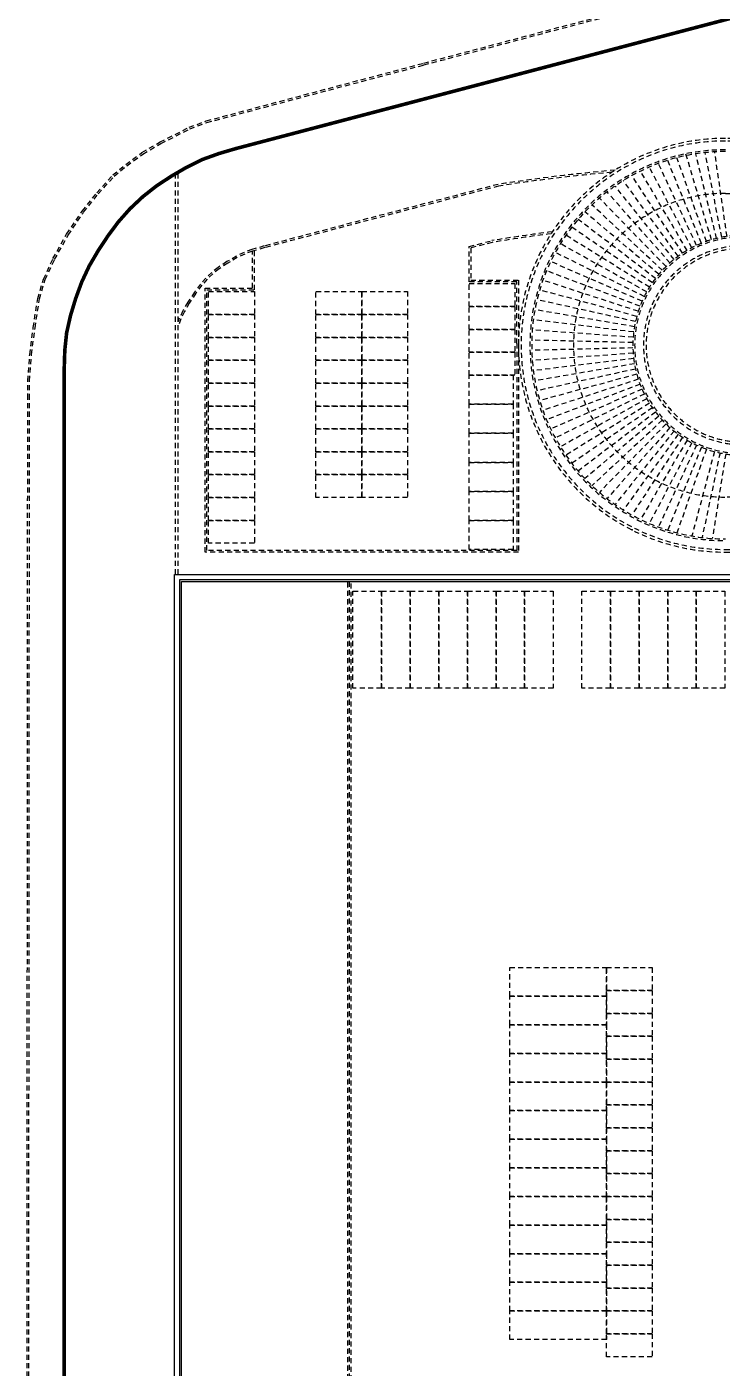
# Model space of a CAD drawing. Header units: millimetres. Extents: x -65167 to 413267, y -17142 to 66587.
# Drawn here: x 306317 to 307866, y 3305 to 6291 of the extents above; entities that cross this region are included whole.
import ezdxf

# ---------------------------------------------------------------- set-up
doc = ezdxf.new("R2010")
doc.units = ezdxf.units.MM
doc.header["$LTSCALE"] = 75
doc.header["$MEASUREMENT"] = 0
doc.header["$PDSIZE"] = -10
doc.linetypes.add('-HID', pattern=[2.5, 1.5, -1])
doc.layers.get('0').update_dxf_attribs({"linetype": 'CONTINUOUS'})
for name, color, linetype in [('ELE2', 3, 'CONTINUOUS'), ('ELE9', 9, 'CONTINUOUS'), ('LAND-2', 4, 'CONTINUOUS'), ('LAND-3', 9, 'CONTINUOUS'), ('트렌치', 9, 'CONTINUOUS')]:
    doc.layers.add(name, color=color, linetype=linetype)

# ---------------------------------------------------------------- blocks, each defined once
blk = doc.blocks.new('weee')
at = {"layer": 'ELE2', "color": 253, "ltscale": 0.1}
for points in [[(-1874.8, 47236.8), (-5072.1, 47236.8), (-5072.1, 48996.4)], [(-1874.8, 47248.5), (-5060.3, 47248.5), (-5060.3, 48996.4), (-5072.1, 48996.4)]]:
    blk.add_lwpolyline(points, dxfattribs=at)
at = {"layer": 'ELE9', "color": 253, "linetype": '-HID', "ltscale": 0.1}
for points in [[(-5463.2, 46910.1), (-5502.9, 46910.1), (-5561.7, 46914.6), (-5621.4, 46922.4), (-5686.2, 46932.3), (-5729.6, 46945.3), (-5775, 46966.3), (-5829.6, 46996.7), (-5880.5, 47031.4), (-5921.6, 47063.7), (-5961.5, 47099.7), (-5984.9, 47128.3), (-6011.3, 47164.5), (-6034.8, 47204.9), (-6067.4, 47269.5), (-6081.8, 47307.7), (-6210.4, 47792), (-6467.2, 48762.2)], [(-5463.1, 46914), (-5502.7, 46914), (-5561.3, 46918.5), (-5620.9, 46926.3), (-5685.4, 46936.2), (-5728.3, 46949), (-5773.2, 46969.8), (-5827.5, 47000.1), (-5878.2, 47034.6), (-5919.1, 47066.7), (-5958.7, 47102.4), (-5981.8, 47130.7), (-6008, 47166.6), (-6031.3, 47206.8), (-6063.8, 47271.1), (-6078.1, 47308.9), (-6206.3, 47792), (-6465.5, 48771)], [(-5824.6, 48467.1), (-6012.7, 48439.6)], [(-5822.6, 48455.4), (-6011.1, 48418.5)], [(-5820.1, 48443.8), (-6008.3, 48397.4)], [(-5342.5, 48451.5), (-5154.1, 48411.5)], [(-5340.2, 48464.1), (-5152, 48434.3)], [(-5817, 48432.4), (-6008.3, 48375.3)], [(-5813.3, 48421.1), (-5999.7, 48355.5)], [(-5351.1, 48421.1), (-5164.7, 48355.5)], [(-5345.5, 48439), (-5157.5, 48388.7)], [(-5809.1, 48410.1), (-5993.8, 48334.9)], [(-5804.4, 48399.2), (-5986.9, 48314.4)], [(-5799.1, 48388.6), (-5978.9, 48294.2)], [(-5365.2, 48388.6), (-5185.5, 48294.2)], [(-5360, 48399.2), (-5177.5, 48314.4)], [(-5355.3, 48410.1), (-5170.5, 48334.9)], [(-5793.4, 48378.2), (-5969.9, 48274.4)], [(-5787.1, 48368.2), (-5959.8, 48255.1)], [(-5780.4, 48358.4), (-5948.7, 48236.1)], [(-5384, 48358.4), (-5215.6, 48236.1)], [(-5377.2, 48368.2), (-5204.6, 48255.1)], [(-5371, 48378.2), (-5194.5, 48274.4)], [(-5773.2, 48349), (-5936.7, 48217.8)], [(-5765.6, 48340), (-5923.7, 48199.9)], [(-5757.5, 48331.3), (-5909.7, 48182.8)], [(-5749, 48323), (-5894.8, 48166.3)], [(-5415.3, 48323), (-5269.5, 48166.3)], [(-5406.9, 48331.3), (-5254.7, 48182.8)], [(-5398.8, 48340), (-5240.7, 48199.9)], [(-5391.2, 48349), (-5227.7, 48217.8)], [(-5740.2, 48315.2), (-5879.1, 48150.5)], [(-5730.9, 48307.8), (-5862.5, 48135.6)], [(-5721.4, 48300.8), (-5845.1, 48121.5)], [(-5711.5, 48294.3), (-5827, 48108.3)], [(-5452.9, 48294.3), (-5337.4, 48108.3)], [(-5443, 48300.8), (-5319.2, 48121.5)], [(-5433.4, 48307.8), (-5301.9, 48135.6)], [(-5424.2, 48315.2), (-5285.3, 48150.5)], [(-5701.2, 48288.3), (-5808.2, 48096)], [(-5690.8, 48282.8), (-5788.7, 48084.7)], [(-5680, 48277.8), (-5768.6, 48074.4)], [(-5669.1, 48273.4), (-5748, 48065.2)], [(-5657.9, 48269.4), (-5726.9, 48057.1)], [(-5646.5, 48266.1), (-5705.4, 48050)], [(-5635.1, 48263.2), (-5683.5, 48044.1)], [(-5529.3, 48263.2), (-5480.9, 48044.1)], [(-5517.8, 48266.1), (-5459, 48050)], [(-5506.5, 48269.4), (-5437.5, 48057.1)], [(-5495.3, 48273.4), (-5416.4, 48065.2)], [(-5484.3, 48277.8), (-5395.7, 48074.4)], [(-5473.6, 48282.8), (-5375.7, 48084.7)], [(-5463.1, 48288.3), (-5356.2, 48096)], [(-5623.4, 48260.9), (-5661.3, 48039.4)], [(-5611.7, 48259.2), (-5638.8, 48035.8)], [(-5599.9, 48258.1), (-5616.2, 48033.4)], [(-5588.1, 48257.5), (-5593.5, 48032.2)], [(-5576.3, 48257.5), (-5570.8, 48032.2)], [(-5564.4, 48258.1), (-5548.1, 48033.4)], [(-5552.7, 48259.2), (-5525.5, 48035.8)], [(-5540.9, 48260.9), (-5503.1, 48039.4)], [(-5586.1, 47998.7), (-5125.5, 47998.7), (-5125.5, 47308.8), (-5705.7, 47308.8), (-5705.7, 47414.7), (-5792.8, 47414.7)], [(-5586.1, 48002.7), (-5121.6, 48002.7), (-5121.6, 47304.9), (-5709.6, 47304.9), (-5709.6, 47410.7), (-5791.6, 47410.7)], [(-5940.4, 47957.4), (-5803.3, 47436.6), (-5795.2, 47409.1), (-5788.9, 47391.6), (-5780.6, 47374.7), (-5768.3, 47353.6), (-5755.6, 47334.3), (-5744.3, 47319.9), (-5731.8, 47306.7), (-5718.3, 47294.7), (-5700.3, 47281.3), (-5677.8, 47266.5), (-5658.9, 47255.4), (-5642.3, 47247.6), (-5635.4, 47245.1)], [(-5936.6, 47958.4), (-5799.5, 47437.7), (-5791.5, 47410.3), (-5785.3, 47393.1), (-5777.2, 47376.6), (-5764.9, 47355.7), (-5752.4, 47336.5), (-5741.4, 47322.5), (-5729.1, 47309.5), (-5715.8, 47297.7), (-5698, 47284.5), (-5675.7, 47269.8), (-5657, 47258.9), (-5640.8, 47251.2), (-5624.1, 47245.1)], [(-5072.1, 47245.1), (-5966.9, 47245.1)], [(-5072.1, 47239.2), (-5963.5, 47239.2)]]:
    blk.add_lwpolyline(points, dxfattribs=at)
for points in [[(-5069.6, 49315.9), (-5582.2, 49315.9, 0.414214), (-6042.8, 48855.3), (-6042.8, 48463.3, 1), (-5121.6, 48463.3), (-5121.6, 48954.2)], [(-5366.6, 49310), (-5582.2, 49310, 0.414214), (-6036.9, 48855.3), (-6036.9, 48463.3, 1), (-5127.5, 48463.3), (-5127.5, 48954.2)], [(-5244.1, 48816.1), (-5244.1, 48463.3, -1), (-5920.3, 48463.3), (-5920.3, 48835.7, -0.414214), (-5582.2, 49173.8)], [(-5803.7, 48502.5, 1), (-5360.7, 48502.5), (-5360.7, 48816.1, 1), (-5803.7, 48816.1), (-5803.7, 48502.5)], [(-5797.8, 48502.5, 1), (-5366.6, 48502.5), (-5366.6, 48816.1, 1), (-5797.8, 48816.1), (-5797.8, 48502.5)], [(-5940.4, 47957.6, -0.017012), (-5971.9, 48217.7, -0.017012)], [(-5936.6, 47958.4, -0.016514), (-5967.3, 48210.6, -0.016514)], [(-5586.1, 47998.7), (-5723.3, 47998.7), (-5723.3, 47892.9), (-5801.8, 47892.9), (-5815.1, 47943.3, -0.009125), (-5834.8, 48078.1, -0.009125)], [(-5830.4, 48075.3, 0.008891), (-5811.2, 47944.2), (-5798.8, 47896.8), (-5727.2, 47896.8), (-5727.2, 48002.7), (-5586.1, 48002.7)]]:
    blk.add_lwpolyline(points, format="xyb", dxfattribs=at)
for points in [[(-5034.4, 48398.6), (-5034.4, 48462.3), (-4818.8, 48462.3), (-4818.8, 48398.6)], [(-5034.4, 48334.9), (-5034.4, 48398.6), (-4818.8, 48398.6), (-4818.8, 48334.9)], [(-5034.4, 48271.2), (-5034.4, 48334.9), (-4818.8, 48334.9), (-4818.8, 48271.2)], [(-4196.5, 48300.6), (-4145.5, 48300.6), (-4145.5, 48198.7), (-4196.5, 48198.7)], [(-4145.5, 48300.6), (-4094.5, 48300.6), (-4094.5, 48198.7), (-4145.5, 48198.7)], [(-4094.5, 48300.6), (-4043.6, 48300.6), (-4043.6, 48198.7), (-4094.5, 48198.7)], [(-4043.6, 48300.6), (-3992.6, 48300.6), (-3992.6, 48198.7), (-4043.6, 48198.7)], [(-3992.6, 48300.6), (-3941.7, 48300.6), (-3941.7, 48198.7), (-3992.6, 48198.7)], [(-3941.7, 48300.6), (-3890.7, 48300.6), (-3890.7, 48198.7), (-3941.7, 48198.7)], [(-3890.7, 48300.6), (-3839.7, 48300.6), (-3839.7, 48198.7), (-3890.7, 48198.7)], [(-3839.7, 48300.6), (-3788.8, 48300.6), (-3788.8, 48198.7), (-3839.7, 48198.7)], [(-3788.8, 48300.6), (-3737.8, 48300.6), (-3737.8, 48198.7), (-3788.8, 48198.7)], [(-3737.8, 48300.6), (-3686.9, 48300.6), (-3686.9, 48198.7), (-3737.8, 48198.7)], [(-3686.9, 48300.6), (-3635.9, 48300.6), (-3635.9, 48198.7), (-3686.9, 48198.7)], [(-3635.9, 48300.6), (-3584.9, 48300.6), (-3584.9, 48198.7), (-3635.9, 48198.7)], [(-3584.9, 48300.6), (-3534, 48300.6), (-3534, 48198.7), (-3584.9, 48198.7)], [(-3534, 48300.6), (-3483, 48300.6), (-3483, 48198.7), (-3534, 48198.7)], [(-3483, 48300.6), (-3432.1, 48300.6), (-3432.1, 48198.7), (-3483, 48198.7)], [(-3432.1, 48300.6), (-3381.1, 48300.6), (-3381.1, 48198.7), (-3432.1, 48198.7)], [(-3381.1, 48300.6), (-3330.1, 48300.6), (-3330.1, 48198.7), (-3381.1, 48198.7)], [(-5034.4, 48207.5), (-5034.4, 48271.2), (-4818.8, 48271.2), (-4818.8, 48207.5)], [(-5034.4, 48143.8), (-5034.4, 48207.5), (-4818.8, 48207.5), (-4818.8, 48143.8)], [(-4196.5, 48198.7), (-4132.8, 48198.7), (-4132.8, 47983.1), (-4196.5, 47983.1)], [(-4132.8, 48198.7), (-4069.1, 48198.7), (-4069.1, 47983.1), (-4132.8, 47983.1)], [(-4069.1, 48198.7), (-4005.4, 48198.7), (-4005.4, 47983.1), (-4069.1, 47983.1)], [(-4005.4, 48198.7), (-3941.7, 48198.7), (-3941.7, 47983.1), (-4005.4, 47983.1)], [(-3941.7, 48198.7), (-3878, 48198.7), (-3878, 47983.1), (-3941.7, 47983.1)], [(-3878, 48198.7), (-3814.3, 48198.7), (-3814.3, 47983.1), (-3878, 47983.1)], [(-3814.3, 48198.7), (-3750.6, 48198.7), (-3750.6, 47983.1), (-3814.3, 47983.1)], [(-3750.6, 48198.7), (-3686.9, 48198.7), (-3686.9, 47983.1), (-3750.6, 47983.1)], [(-3686.9, 48198.7), (-3623.2, 48198.7), (-3623.2, 47983.1), (-3686.9, 47983.1)], [(-3623.2, 48198.7), (-3559.5, 48198.7), (-3559.5, 47983.1), (-3623.2, 47983.1)], [(-3559.5, 48198.7), (-3495.8, 48198.7), (-3495.8, 47983.1), (-3559.5, 47983.1)], [(-3495.8, 48198.7), (-3432.1, 48198.7), (-3432.1, 47983.1), (-3495.8, 47983.1)], [(-3432.1, 48198.7), (-3368.4, 48198.7), (-3368.4, 47983.1), (-3432.1, 47983.1)], [(-5034.4, 48016.4), (-5034.4, 48080.1), (-4818.8, 48080.1), (-4818.8, 48016.4)], [(-5719.4, 47994.8), (-5668.4, 47994.8), (-5668.4, 47892.9), (-5719.4, 47892.9)], [(-5668.4, 47994.8), (-5617.5, 47994.8), (-5617.5, 47892.9), (-5668.4, 47892.9)], [(-5617.5, 47994.8), (-5566.5, 47994.8), (-5566.5, 47892.9), (-5617.5, 47892.9)], [(-5566.5, 47994.8), (-5515.5, 47994.8), (-5515.5, 47892.9), (-5566.5, 47892.9)], [(-5034.4, 47952.7), (-5034.4, 48016.4), (-4818.8, 48016.4), (-4818.8, 47952.7)], [(-5515.5, 47990.9), (-5450.9, 47990.9), (-5450.9, 47892.9), (-5515.5, 47892.9)], [(-5450.9, 47990.9), (-5386.2, 47990.9), (-5386.2, 47892.9), (-5450.9, 47892.9)], [(-5386.2, 47990.9), (-5321.5, 47990.9), (-5321.5, 47892.9), (-5386.2, 47892.9)], [(-5321.5, 47990.9), (-5256.8, 47990.9), (-5256.8, 47892.9), (-5321.5, 47892.9)], [(-5256.8, 47990.9), (-5192.1, 47990.9), (-5192.1, 47892.9), (-5256.8, 47892.9)], [(-5192.1, 47990.9), (-5127.5, 47990.9), (-5127.5, 47892.9), (-5192.1, 47892.9)], [(-5034.4, 47889), (-5034.4, 47952.7), (-4818.8, 47952.7), (-4818.8, 47889)], [(-5034.4, 47825.3), (-5034.4, 47889), (-4818.8, 47889), (-4818.8, 47825.3)], [(-5034.4, 47761.6), (-5034.4, 47825.3), (-4818.8, 47825.3), (-4818.8, 47761.6)], [(-5701.7, 47755.7), (-5650.8, 47755.7), (-5650.8, 47653.8), (-5701.7, 47653.8)], [(-5650.8, 47755.7), (-5599.8, 47755.7), (-5599.8, 47653.8), (-5650.8, 47653.8)], [(-5599.8, 47755.7), (-5548.9, 47755.7), (-5548.9, 47653.8), (-5599.8, 47653.8)], [(-5548.9, 47755.7), (-5497.9, 47755.7), (-5497.9, 47653.8), (-5548.9, 47653.8)], [(-5497.9, 47755.7), (-5446.9, 47755.7), (-5446.9, 47653.8), (-5497.9, 47653.8)], [(-5446.9, 47755.7), (-5396, 47755.7), (-5396, 47653.8), (-5446.9, 47653.8)], [(-5396, 47755.7), (-5345, 47755.7), (-5345, 47653.8), (-5396, 47653.8)], [(-5345, 47755.7), (-5294.1, 47755.7), (-5294.1, 47653.8), (-5345, 47653.8)], [(-5294.1, 47755.7), (-5243.1, 47755.7), (-5243.1, 47653.8), (-5294.1, 47653.8)], [(-5034.4, 47697.9), (-5034.4, 47761.6), (-4818.8, 47761.6), (-4818.8, 47697.9)], [(-5034.4, 47634.2), (-5034.4, 47697.9), (-4818.8, 47697.9), (-4818.8, 47634.2)], [(-5701.7, 47653.8), (-5650.8, 47653.8), (-5650.8, 47551.9), (-5701.7, 47551.9)], [(-5650.8, 47653.8), (-5599.8, 47653.8), (-5599.8, 47551.9), (-5650.8, 47551.9)], [(-5599.8, 47653.8), (-5548.9, 47653.8), (-5548.9, 47551.9), (-5599.8, 47551.9)], [(-5548.9, 47653.8), (-5497.9, 47653.8), (-5497.9, 47551.9), (-5548.9, 47551.9)], [(-5497.9, 47653.8), (-5446.9, 47653.8), (-5446.9, 47551.9), (-5497.9, 47551.9)], [(-5446.9, 47653.8), (-5396, 47653.8), (-5396, 47551.9), (-5446.9, 47551.9)], [(-5396, 47653.8), (-5345, 47653.8), (-5345, 47551.9), (-5396, 47551.9)], [(-5345, 47653.8), (-5294.1, 47653.8), (-5294.1, 47551.9), (-5345, 47551.9)], [(-5294.1, 47653.8), (-5243.1, 47653.8), (-5243.1, 47551.9), (-5294.1, 47551.9)], [(-5701.7, 47414.7), (-5650.8, 47414.7), (-5650.8, 47312.7), (-5701.7, 47312.7)], [(-5650.8, 47414.7), (-5599.8, 47414.7), (-5599.8, 47312.7), (-5650.8, 47312.7)], [(-5599.8, 47414.7), (-5548.9, 47414.7), (-5548.9, 47312.7), (-5599.8, 47312.7)], [(-5548.9, 47414.7), (-5497.9, 47414.7), (-5497.9, 47312.7), (-5548.9, 47312.7)], [(-5497.9, 47414.7), (-5446.9, 47414.7), (-5446.9, 47312.7), (-5497.9, 47312.7)], [(-5446.9, 47414.7), (-5396, 47414.7), (-5396, 47312.7), (-5446.9, 47312.7)], [(-5396, 47414.7), (-5345, 47414.7), (-5345, 47312.7), (-5396, 47312.7)], [(-5345, 47414.7), (-5294.1, 47414.7), (-5294.1, 47312.7), (-5345, 47312.7)], [(-5294.1, 47414.7), (-5243.1, 47414.7), (-5243.1, 47312.7), (-5294.1, 47312.7)], [(-5243.1, 47414.7), (-5192.1, 47414.7), (-5192.1, 47312.7), (-5243.1, 47312.7)], [(-5192.1, 47414.7), (-5141.2, 47414.7), (-5141.2, 47312.7), (-5192.1, 47312.7)]]:
    blk.add_lwpolyline(points, close=True, dxfattribs=at)
for centre, radius, end in [((-5582.2, 48502.5), 245, 0), ((-5582.2, 48502.5), 241.1, 0), ((-5582.2, 48463.3), 435.1, 360), ((-5582.2, 48463.3), 431.2, 360)]:
    blk.add_arc(centre, radius, 180, end, dxfattribs=at)
blk.add_point((-5170.9, 48255.9), dxfattribs=at)
at = {"layer": 'LAND-2', "color": 253, "linetype": '-HID', "ltscale": 0.1}
for points in [[(-5054, 47622.4), (-2329.6, 47622.4), (-2329.6, 47303.9), (-1914, 47303.9), (-1914, 47622.4), (-1663.2, 47622.4), (-1663.2, 48459.3), (-1688.2, 48459.3)], [(-2325.6, 47626.3), (-5054, 47626.3)]]:
    blk.add_lwpolyline(points, dxfattribs=at)
at = {"layer": 'LAND-3', "color": 253, "ltscale": 0.1, "const_width": 8}
blk.add_lwpolyline([(-6453.7, 49020.9), (-6020.1, 47373.6), (-6009.1, 47336.1), (-5996, 47299.5), (-5978.1, 47263.3), (-5958.6, 47229.8), (-5937, 47196.8), (-5912.8, 47166.2), (-5886, 47137.7), (-5856.8, 47111.8), (-5825.4, 47088.5), (-5792.3, 47066.7), (-5758.5, 47046.9), (-5723, 47030.3), (-5686.1, 47016.8), (-5648.5, 47005.4), (-5609.9, 46996.7), (-5571, 46992.6), (-5531.9, 46991.4), (-1444.9, 46991.4)], dxfattribs=at)
at = {"layer": 'LAND-3', "color": 253, "linetype": '-HID', "ltscale": 0.1}
for points in [[(-2394.7, 47236.8), (-2394.2, 47143.3, -0.414214), (-2629.4, 46908.1), (-5463.2, 46910.1)], [(-2398.6, 47236.8), (-2398.2, 47143.3, -0.414214), (-2629.4, 46912), (-5463.2, 46914)]]:
    blk.add_lwpolyline(points, format="xyb", dxfattribs=at)
at = {"layer": '트렌치', "color": 253, "ltscale": 0.1}
blk.add_lwpolyline([(-1821.9, 49172.8), (-1821.9, 49094.4), (-1761.2, 49094.4), (-1761.2, 49059.1), (-1611.7, 49059.1), (-1611.7, 47496), (-1761.2, 47496), (-1761.2, 47460.7), (-1821.9, 47460.7), (-1821.9, 47386.2), (-1878.8, 47386.2), (-1878.8, 47252.5), (-5056.4, 47252.5), (-5056.4, 48992.5)], dxfattribs=at)
at = {"layer": '트렌치', "color": 253, "linetype": '-HID', "ltscale": 0.1}
blk.add_lwpolyline([(-1700.9, 48451.5), (-1671, 48451.5), (-1671, 47630.3), (-1921.9, 47630.3), (-1921.9, 47311.8), (-2321.7, 47311.8), (-2321.7, 47630.3), (-5054, 47630.3)], dxfattribs=at)

msp = doc.modelspace()

# ---------------------------------------------------------------- block references
at = {"rotation": 270}
msp.add_blockref('weee', (259409.4, 0), dxfattribs=at)

doc.saveas('drawing.dxf')
